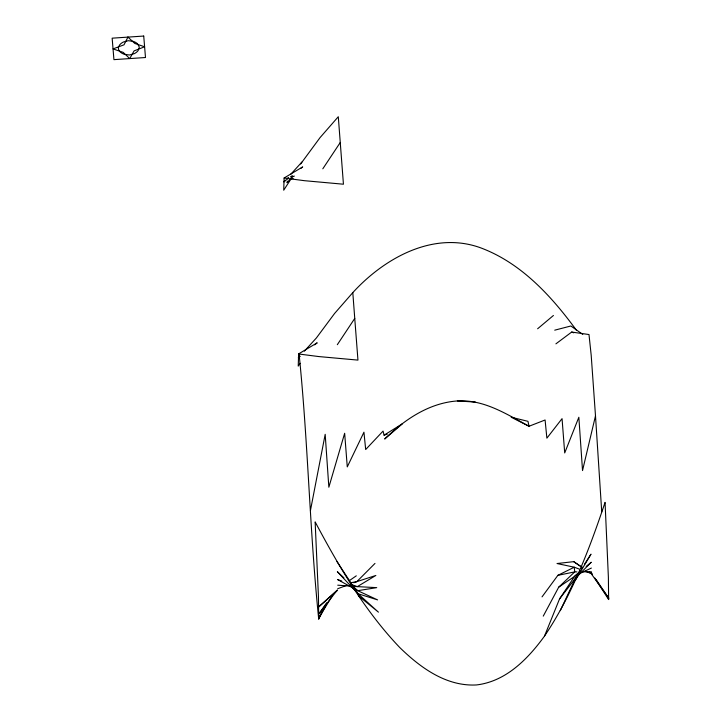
<?xml version="1.0" encoding="UTF-8"?>
<svg xmlns="http://www.w3.org/2000/svg" width="721" height="721" viewBox="0 0 721 721"><rect width="100%" height="100%" fill="white"/><g stroke="black" fill="none" stroke-linecap="round" stroke-linejoin="round"><path stroke-width="1.08" d="M300.972 168.272L302.694 166.911L284.11 178.006L283.723 190.2L291.59 178.015M314.626 344.845L317.204 342.808L298.62 353.894L298.233 366.097L300.044 363.276M298.62 353.894L299.071 354.047C308.164 442.144 309.651 530.953 318.709 619.042L318.457 596.718L315.14 521.887C338.897 566.445 364.61 610.687 399.668 647.431C420.262 667.583 446.182 686.572 476.446 684.95C505.935 681.498 527.907 658.994 544.49 636.111C572.023 595.267 589.481 548.816 605.063 502.384L608.38 577.215L608.632 599.539L594.843 578.035M310.436 510.549L325.189 434.321L328.848 487.225L344.656 433.276L347.27 466.893L363.943 432.194L365.682 449.534L383.058 431.086L384.077 435.16L387.231 434.24M555.909 343.845L571.699 332.048L588.994 334.544L591.202 355.309L595.492 415.837L582.532 470.57L578.846 417.252L564.705 452.941L562.056 418.64L546.878 438.17L545.094 419.992L529.025 426.255L511.162 417.207L527.97 421.325L529.025 426.255C506.719 414.233 484.088 399.389 457.601 400.939L457.384 400.939C428.986 402.985 404.49 419.622 384.69 439.008L402.444 423.75L384.077 435.16M544.49 636.111L559.523 598.953L575.115 575.619L579.369 572.095M560.307 610.615L575.439 578.296L580.225 570.87M318.709 619.042L325.829 605.207M323.044 609.984L318.898 617.843L331.714 596.691M543.255 616.131L558.712 587.173L574.718 571.897L576.944 571.879M287.391 181.169L286.976 182.665L291.041 178.402M575.673 579.819L590.995 554.161L584.416 564.372M581.423 569.013L582.622 567.157M300.666 163.946L320.07 137.585L338.293 116.721L343.439 184.215L304.379 180.683L284.11 178.006M322.81 168.804L340.24 142.533M337.32 344.692L354.75 318.421L352.803 292.618C384.185 258.298 432.825 230.846 480.024 247.6C520.895 262.606 551.448 296.052 576.53 330.389M326.658 602.774L318.925 613.823L337.32 590.021L318.781 606.83L337.563 590.292M542.03 596.871L557.874 575.34L574.258 567.211L579.251 569.067M559.523 598.953L575.439 578.296L591.256 562.227L586.164 566.454M352.803 292.618L334.58 313.473L316.384 337.969L304.352 351.172M285.327 180.241L283.822 181.89L288.112 178.484M290.59 174.464L301.883 162.072M299.837 356.129L298.332 357.778L300.044 356.417M374.983 563.416L356.841 581.631L353.822 582.748M537.623 328.767L553.431 315.483M558.712 587.173L577.151 574.673M349.216 580.729L356.3 575.818M580.198 573.258L591.382 568.058M337.707 588.715L346.774 585.362M291.032 176.303L292.537 175.78M287.931 177.708L288.652 177.51M554.728 330.173L570.87 325.991L582.766 334.4M290.581 176.996L291.608 176.735M557.874 575.34L574.718 571.897L574.258 567.211L557.027 563.525L573.727 561.659L581.099 566.652M350.469 582.811L356.841 581.631L375.857 575.457L357.328 586.624L354.056 586.38M582.487 571.843L591.373 571.771M457.384 400.939L475.409 402.084M337.725 585.182L350.794 586.137M293.15 178.673L291.248 178.447M299.071 354.047L318.889 356.571L357.949 360.103L354.75 318.421M341.763 581.045L337.617 579.558L357.742 590.688L377.588 599.89L358.076 593.753L337.365 571.726L343.89 577.791M351.1 584.389L357.328 586.624L376.732 587.642L357.742 590.688L350.406 583.866M585.245 571.284L591.238 573.51L589.399 572.258M571.699 332.048L573.772 332.832M573.727 561.659L581.91 567.211M589.183 572.141L590.995 573.375L608.821 598.34L596.285 579.828M358.337 595.708L378.426 612.147L358.076 593.753L336.968 561.569M591.247 572.429L592.446 574.304M608.299 598.079L608.632 599.539M601.738 512.009L595.492 415.837M290.689 179.051A41.052 5.173 -37 0 1 293.05 176.492M293.51 176.266A3.56 0.487 -11.2 0 1 294.375 176.113M118.334 47.667L118.641 49.857L120.056 51.813A12.32 8.382 -3.1 0 0 124.4 54.327L129.41 55.003L134.268 53.669A12.32 8.382 -3.1 0 0 138.144 50.596L139.342 47.144L137.594 43.882A12.32 8.382 -3.1 0 0 133.25 41.367L128.23 40.691L123.381 42.025A12.32 8.382 -3.1 0 0 119.506 45.099L118.334 47.667M127.941 37.113L124.012 44.819L113.035 48.911L123.183 52.372L129.708 58.581L134.079 50.903L144.606 46.784L134.836 43.467L127.941 37.113M143.722 36.05L112.152 38.177L113.927 59.645L145.489 57.518L143.722 36.05"/></g></svg>
